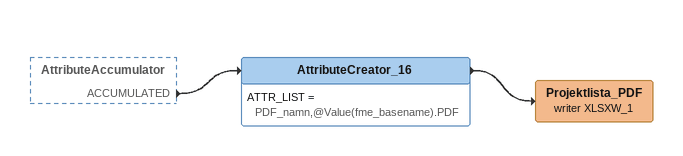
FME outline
AttributeAccumulator [outside]
    ACCUMULATED -> AttributeCreator_16
AttributeCreator_16
    ATTR_LIST = PDF_namn,@Value(fme_basename).PDF
    -> Projektlista_PDF (writer XLSXW_1)
Projektlista_PDF (writer XLSXW_1)
